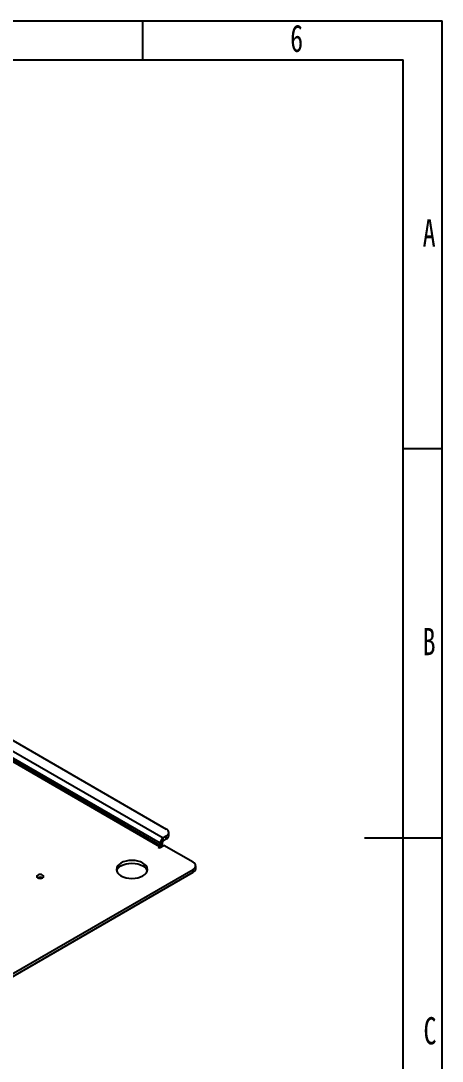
# Model space of a CAD drawing. Header units: millimetres. Extents: x -14348 to 6039, y -1826 to 2921.
# Drawn here: x 3289 to 3532, y 2311 to 2911 of the extents above; entities that cross this region are included whole.
import ezdxf

# ---------------------------------------------------------------- set-up
doc = ezdxf.new("R2010")
doc.units = ezdxf.units.MM
doc.layers.add('图框', color=7, linetype='Continuous')
doc.styles.add('SLDTEXTSTYLE5', font='TXT', dxfattribs={"width": 0.7})

msp = doc.modelspace()

# ---------------------------------------------------------------- linework, layer by layer
at = {"color": 7, "linetype": 'Continuous', "lineweight": 25}
for p, q in [((3369.336, 2436.451), (3114.777, 2583.404)), ((3116.545, 2586.466), (3371.104, 2439.513)), ((3125.384, 2587.486), (3372.871, 2444.615)), ((3114.424, 2581.567), (3368.982, 2434.613)), ((3369.336, 2435.226), (3114.777, 2582.179)), ((3372.871, 2440.533), (3371.104, 2439.513)), ((3371.104, 2437.879), (3371.104, 2439.513)), ((3372.871, 2438.9), (3371.104, 2437.879)), ((3372.871, 2438.9), (3372.871, 2440.533)), ((3374.336, 2440.941), (3374.336, 2442.574)), ((3368.982, 2434.613), (3368.275, 2434.205)), ((3368.275, 2434.205), (3368.982, 2433.797)), ((3368.982, 2433.797), (3371.457, 2435.226)), ((3368.982, 2434.613), (3368.982, 2433.797)), ((3370.75, 2437.267), (3369.336, 2436.451)), ((3369.336, 2435.226), (3369.336, 2436.451)), ((3369.336, 2435.226), (3370.75, 2436.042)), ((3370.75, 2436.042), (3370.75, 2437.267)), ((3388.428, 2425.429), (3371.457, 2435.226)), ((3218.722, 2323.378), (3388.428, 2421.347)), ((3388.428, 2419.714), (3388.428, 2421.347)), ((3389.892, 2421.755), (3389.892, 2423.388)), ((3218.722, 2321.745), (3388.428, 2419.714))]:
    msp.add_line(p, q, dxfattribs=at)
at = {"color": 7, "linetype": 'Continuous', "lineweight": 25, "flags": 128}
for points in [[(3359.436, 2425.021), (3358.072, 2425.667), (3356.516, 2426.147), (3354.828, 2426.443), (3353.072, 2426.542), (3351.317, 2426.443), (3349.628, 2426.147), (3348.072, 2425.667), (3346.708, 2425.021), (3345.589, 2424.233), (3344.757, 2423.335), (3344.245, 2422.36), (3344.072, 2421.347), (3344.245, 2420.333), (3344.757, 2419.359), (3345.589, 2418.46), (3346.708, 2417.673), (3348.072, 2417.027), (3349.628, 2416.547), (3351.317, 2416.251), (3353.072, 2416.151), (3354.828, 2416.251), (3356.516, 2416.547), (3358.072, 2417.027), (3359.436, 2417.673), (3360.556, 2418.46), (3361.387, 2419.359), (3361.899, 2420.333), (3362.072, 2421.347), (3361.899, 2422.36), (3361.387, 2423.335), (3360.556, 2424.233), (3359.436, 2425.021)], [(3344.184, 2420.53), (3344.245, 2420.727), (3344.757, 2421.702), (3345.589, 2422.6), (3346.708, 2423.388), (3348.072, 2424.034), (3349.628, 2424.514), (3351.317, 2424.81), (3353.072, 2424.909), (3354.828, 2424.81), (3356.516, 2424.514), (3358.072, 2424.034), (3359.436, 2423.388)], [(3301.454, 2418.081), (3300.805, 2418.331), (3300.039, 2418.419), (3299.274, 2418.331), (3298.625, 2418.081), (3298.192, 2417.707), (3298.039, 2417.265), (3298.192, 2416.823), (3298.625, 2416.448), (3299.274, 2416.198), (3300.039, 2416.11), (3300.805, 2416.198), (3301.454, 2416.448), (3301.887, 2416.823), (3302.039, 2417.265), (3301.887, 2417.707), (3301.454, 2418.081)]]:
    msp.add_lwpolyline(points, dxfattribs=at)
at = {"color": 7, "linetype": 'Continuous', "lineweight": 25}
for centre, radius, start, end in [((3373.174, 2436.276), 3.842, 122.605478, 177.394522), ((3372.097, 2442.574), 2.183, 290.783421, 69.216579), ((3371.833, 2441.19), 2.515, 294.374658, 354.305201), ((3368.568, 2435.261), 0.768, 302.605478, 357.394522), ((3367.255, 2436.149), 3.497, 333.95601, 358.252146), ((3371.518, 2437.232), 0.768, 122.605478, 177.394522), ((3357.327, 2418.981), 4.885, 18.489896, 64.426254), ((3387.653, 2423.388), 2.183, 290.783421, 69.216579), ((3387.39, 2422.004), 2.515, 294.374658, 354.305201), ((3300.039, 2413.719), 3.074, 62.615753, 117.384247), ((3300.039, 2413.951), 2.696, 62.952586, 117.047414)]:
    msp.add_arc(centre, radius, start, end, dxfattribs=at)
at = {"layer": '图框'}
for p, q in [((2197.389, 2911.29), (3532.22, 2911.29)), ((3359.187, 2911.29), (3359.187, 2888.818)), ((3532.22, 1967.469), (3532.22, 2911.29)), ((3532.22, 2664.099), (3509.748, 2664.099))]:
    msp.add_line(p, q, dxfattribs=at)
at = {"layer": '图框', "linetype": 'Continuous', "lineweight": 25}
for p in [(2309.748, 2888.818), (3509.748, 1989.941)]:
    msp.add_line(p, (3509.748, 2888.818), dxfattribs=at)
at = {"layer": '图框', "lineweight": 25}
msp.add_line((3532.22, 2439.38), (3487.277, 2439.38), dxfattribs=at)

# ---------------------------------------------------------------- texts
at = {"layer": '图框', "char_height": 15.73, "attachment_point": 2, "style": 'SLDTEXTSTYLE5'}
for s, insert in [('6', (3448.161, 2909.07)), ('A', (3524.671, 2796.71)), ('B', (3524.671, 2560.755)), ('C', (3525.152, 2336.036))]:
    msp.add_mtext(s, dxfattribs=dict(at, insert=insert))

doc.saveas('drawing.dxf')
